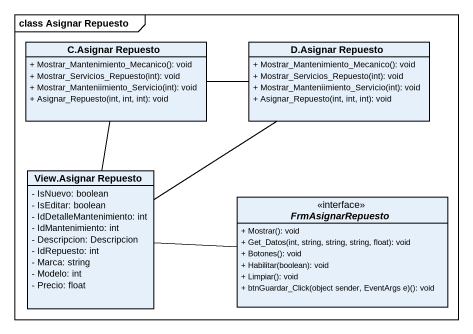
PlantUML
@startuml
mainframe class Asignar Repuesto
hide circle
hide empty members
skinparam classAttributeIconSize 0
class "C.Asignar Repuesto" as C_Asignar_Repuesto {
  + Mostrar_Mantenimiento_Mecanico(): void
  + Mostrar_Servicios_Repuesto(int): void
  + Mostrar_Manteniimiento_Servicio(int): void
  + Asignar_Repuesto(int, int, int): void
}
class "D.Asignar Repuesto" as D_Asignar_Repuesto {
  + Mostrar_Mantenimiento_Mecanico(): void
  + Mostrar_Servicios_Repuesto(int): void
  + Mostrar_Manteniimiento_Servicio(int): void
  + Asignar_Repuesto(int, int, int): void
}
class "View.Asignar Repuesto" as View_Asignar_Repuesto {
  - IsNuevo: boolean
  - IsEditar: boolean
  - IdDetalleMantenimiento: int
  - IdMantenimiento: int
  - Descripcion: Descripcion
  - IdRepuesto: int
  - Marca: string
  - Modelo: int
  - Precio: float
}
interface FrmAsignarRepuesto {
  + Mostrar(): void
  + Get_Datos(int, string, string, string, float): void
  + Botones(): void
  + Habilitar(boolean): void
  + Limpiar(): void
  + btnGuardar_Click(object sender, EventArgs e)(): void
}
C_Asignar_Repuesto -right- D_Asignar_Repuesto
View_Asignar_Repuesto -up- C_Asignar_Repuesto
View_Asignar_Repuesto -up- D_Asignar_Repuesto
View_Asignar_Repuesto -right- FrmAsignarRepuesto
@enduml
